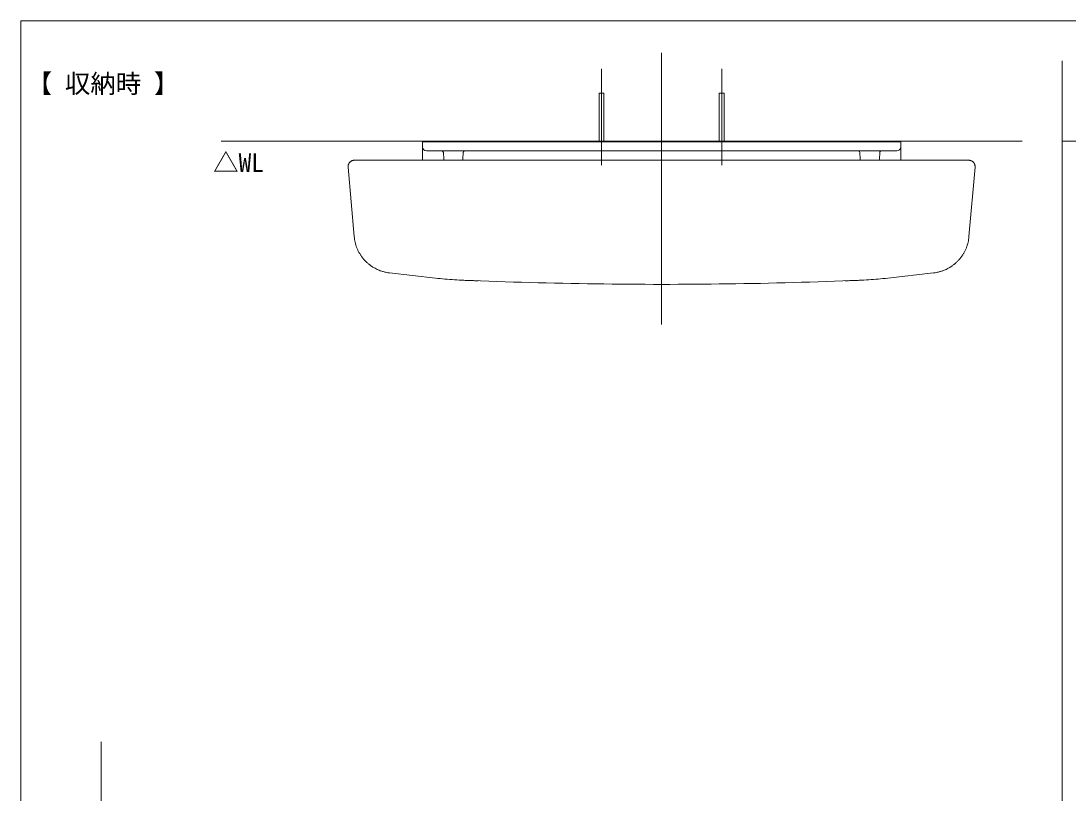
# Model space of a CAD drawing. Units: millimetres on the paper. Extents: x -203 to 203, y -143 to 143.
# Drawn here: x -198 to -67.2, y 41.6 to 138 of the extents above; entities that cross this region are included whole.
import ezdxf
from ezdxf.enums import TextEntityAlignment as Align

# ---------------------------------------------------------------- set-up
doc = ezdxf.new("R2010")
doc.units = ezdxf.units.MM
for name, color, linetype, lineweight in [('0-1_DIMENSION_LINES$02_DIMENSI', 1, 'Continuous', 20), ('0-4_DIMENSION_LINES$04_SUB_LIN', 4, 'Continuous', 18), ('0-5_DIMENSION_LINES$03_LINES', 7, 'Continuous', 18), ('0-6_DIMENSION_LINES$01_CENTER_', 7, 'Continuous', 20), ('0-7_WAKU_INVISIBLE', 7, 'Continuous', 18), ('0-8_図面_FORMAT$01_WAKU$OUT_LINE', 6, 'Continuous', 18)]:
    doc.layers.add(name, color=color, linetype=linetype, lineweight=lineweight)
doc.styles.add('ＭＳ ゴシック', font='')
doc.styles.get('ＭＳ ゴシック').set_extended_font_data('MS Gothic')

msp = doc.modelspace()

# ---------------------------------------------------------------- linework, layer by layer
at = {"layer": '0-4_DIMENSION_LINES$04_SUB_LIN'}
for p, q in [((-125.8, 123), (-125.8, 129)), ((-110.8, 123), (-110.8, 129))]:
    msp.add_line(p, q, dxfattribs=at)
for points in [[(-125.8, 129), (-125.2, 129), (-125.2, 123)], [(-110.8, 129), (-110.2, 129), (-110.2, 123)]]:
    msp.add_lwpolyline(points, dxfattribs=at)
at = {"layer": '0-5_DIMENSION_LINES$03_LINES'}
for p, q in [((-68, -107), (-68, 133)), ((-173, 123), (-73, 123)), ((-147.857, 120.61), (-147.857, 122.92)), ((-147.857, 122.92), (-88.143, 122.92)), ((-144.9, 123), (-91.1, 123)), ((-144.9, 122.92), (-144.9, 123)), ((-142.934, 123), (-143.534, 123)), ((-132.434, 123), (-133.034, 123)), ((-88.143, 120.61), (-88.143, 122.92)), ((-68, 123), (32, 123)), ((-88.644, 121.77), (-147.357, 121.77)), ((-89.655, 121.77), (-146.357, 121.77)), ((-142.566, 121.77), (-143.307, 121.77)), ((-92.705, 121.77), (-143.307, 121.77)), ((-92.006, 121.77), (-93.446, 121.77)), ((-90.566, 121.77), (-91.18, 121.77)), ((-152.922, 120.61), (-156.35, 120.61)), ((-147.617, 120.61), (-152.922, 120.61)), ((-147.42, 120.61), (-150.461, 120.61)), ((-141.017, 120.61), (-147.617, 120.61)), ((-140.953, 120.61), (-147.42, 120.61)), ((-145.246, 121.58), (-145.202, 120.744)), ((-142.766, 121.58), (-142.81, 120.744)), ((-141.017, 120.61), (-94.992, 120.61)), ((-140.953, 120.61), (-95.055, 120.61)), ((-95.055, 120.61), (-140.953, 120.61)), ((-118.004, 120.61), (-116.144, 120.61)), ((-95.055, 120.61), (-88.588, 120.61)), ((-94.992, 120.61), (-88.391, 120.61)), ((-93.246, 121.58), (-93.202, 120.744)), ((-90.766, 121.58), (-90.81, 120.744)), ((-88.588, 120.61), (-85.548, 120.61)), ((-88.391, 120.61), (-83.086, 120.61)), ((-85.548, 120.61), (-80.8, 120.61)), ((-85.548, 120.61), (-82.213, 120.61)), ((-83.086, 120.61), (-79.658, 120.61)), ((-82.213, 120.61), (-79.658, 120.61)), ((-156.388, 111.073), (-157.147, 119.741)), ((-79.62, 111.073), (-78.861, 119.741)), ((-156.388, 111.071), (-156.388, 111.073)), ((-156.388, 111.069), (-156.388, 111.071)), ((-79.621, 111.069), (-79.62, 111.071)), ((-79.62, 111.071), (-79.62, 111.073)), ((-146.243, 105.893), (-151.97, 106.541)), ((-89.765, 105.893), (-84.039, 106.541)), ((-188, 27.2), (-188, 48))]:
    msp.add_line(p, q, dxfattribs=at)
for points in [[(-91.1, 122.92), (-91.1, 123), (-91.1, 122.92)], [(-140.953, 120.61), (-147.42, 120.61), (-150.461, 120.61)], [(-95.055, 120.61), (-88.588, 120.61), (-85.548, 120.61)]]:
    msp.add_lwpolyline(points, dxfattribs=at)
for centre, radius, start, end in [((-147.357, 122.27), 0.5, 180, 270), ((-145.446, 121.57), 0.2, 3, 90), ((-142.567, 121.57), 0.199, 162.33181, 176.90025), ((-142.563, 121.568), 0.203, 148.14835, 162.37386), ((-142.567, 121.571), 0.198, 133.56114, 148.18927), ((-142.568, 121.571), 0.198, 118.81096, 133.43906), ((-142.565, 121.567), 0.203, 104.6268, 118.85187), ((-142.566, 121.571), 0.199, 90.10133, 104.66886), ((-93.446, 121.57), 0.2, 3, 90), ((-90.567, 121.57), 0.199, 162.31705, 176.8745), ((-90.563, 121.568), 0.204, 148.14258, 162.35909), ((-90.567, 121.571), 0.198, 133.5633, 148.18343), ((-90.567, 121.571), 0.198, 118.82007, 133.44162), ((-90.565, 121.567), 0.203, 104.6354, 118.86111), ((-90.566, 121.571), 0.199, 90.10196, 104.67733), ((-88.644, 122.27), 0.5, 270, 0), ((-156.351, 119.812), 0.798, 137.50944, 145.44855), ((-156.352, 119.812), 0.798, 129.54425, 137.48315), ((-156.347, 119.806), 0.805, 121.68789, 129.55304), ((-156.35, 119.812), 0.798, 113.76122, 121.69669), ((-156.351, 119.812), 0.798, 105.79669, 113.73522), ((-156.349, 119.805), 0.805, 97.94292, 105.80519), ((-156.349, 119.811), 0.799, 90.02453, 97.95149), ((-144.703, 120.77), 0.5, 183, 198.60488), ((-143.309, 120.77), 0.5, 341.39512, 357), ((-92.703, 120.77), 0.5, 183, 198.60488), ((-91.309, 120.77), 0.5, 341.39512, 357), ((-79.659, 119.811), 0.799, 82.04851, 89.97547), ((-79.66, 119.805), 0.805, 74.19481, 82.05708), ((-79.657, 119.812), 0.798, 66.26478, 74.20331), ((-79.658, 119.812), 0.798, 58.30331, 66.23878), ((-79.661, 119.806), 0.805, 50.44696, 58.31211), ((-79.657, 119.812), 0.798, 42.51685, 50.45575), ((-79.657, 119.812), 0.798, 34.55145, 42.49056), ((-156.351, 119.81), 0.799, 177.04843, 184.97714), ((-156.345, 119.81), 0.805, 169.19281, 177.057), ((-156.352, 119.811), 0.797, 161.26062, 169.20132), ((-156.352, 119.811), 0.798, 153.29713, 161.23451), ((-156.345, 119.808), 0.805, 145.43975, 153.30593), ((-79.663, 119.808), 0.805, 26.69407, 34.56025), ((-79.656, 119.811), 0.798, 18.76549, 26.70287), ((-79.656, 119.811), 0.797, 10.79868, 18.73938), ((-79.664, 119.81), 0.805, 2.943, 10.80719), ((-79.657, 119.81), 0.799, 355.02286, 2.95157), ((-151.409, 111.509), 4.999, 185.06073, 189.15421), ((-151.398, 111.511), 5.01, 189.15292, 193.23743), ((-151.412, 111.508), 4.995, 193.23616, 197.33229), ((-151.412, 111.508), 4.995, 197.33645, 201.50773), ((-84.596, 111.508), 4.995, 338.49227, 342.66355), ((-84.596, 111.508), 4.995, 342.66771, 346.76384), ((-84.61, 111.511), 5.01, 346.76257, 350.84708), ((-84.599, 111.509), 4.999, 350.84579, 354.93927), ((-151.398, 111.513), 5.01, 201.50638, 205.66528), ((-151.408, 111.508), 4.999, 205.66393, 209.83217), ((-151.411, 111.507), 4.995, 209.83659, 211.77344), ((-151.402, 111.512), 5.006, 211.77329, 213.70597), ((-151.398, 111.515), 5.011, 213.70582, 215.63668), ((-151.413, 111.505), 4.993, 215.63937, 218.10711), ((-84.595, 111.505), 4.993, 321.89289, 324.36063), ((-84.61, 111.515), 5.011, 324.36332, 326.29418), ((-84.606, 111.512), 5.006, 326.29403, 328.22671), ((-84.597, 111.507), 4.995, 328.22656, 330.16341), ((-84.6, 111.508), 4.999, 330.16783, 334.33607), ((-84.61, 111.513), 5.01, 334.33472, 338.49362), ((-151.408, 111.509), 5, 218.10683, 220.57119), ((-151.409, 111.508), 4.998, 220.57091, 223.03643), ((-151.414, 111.504), 4.992, 223.03809, 225.0659), ((-151.405, 111.512), 5.004, 225.06574, 227.08843), ((-151.4, 111.517), 5.011, 227.08828, 229.10835), ((-151.417, 111.498), 4.986, 229.10877, 230.94474), ((-151.411, 111.506), 4.995, 230.94462, 232.77694), ((-151.408, 111.51), 5, 232.77682, 234.60735), ((-151.394, 111.529), 5.024, 234.60705, 236.37231), ((-151.402, 111.517), 5.01, 236.3722, 238.14265), ((-151.412, 111.501), 4.99, 238.14255, 239.91994), ((-84.596, 111.501), 4.99, 300.08006, 301.85745), ((-84.606, 111.517), 5.01, 301.85735, 303.6278), ((-84.614, 111.529), 5.024, 303.62769, 305.39295), ((-84.601, 111.51), 5, 305.39265, 307.22318), ((-84.598, 111.506), 4.995, 307.22306, 309.05538), ((-84.591, 111.498), 4.986, 309.05526, 310.89123), ((-84.608, 111.517), 5.011, 310.89165, 312.91172), ((-84.603, 111.512), 5.004, 312.91157, 314.93426), ((-84.594, 111.504), 4.992, 314.9341, 316.96191), ((-84.599, 111.508), 4.998, 316.96357, 319.42909), ((-84.601, 111.509), 5, 319.42881, 321.89317), ((-151.399, 111.522), 5.015, 239.91788, 243.19266), ((-151.406, 111.509), 5, 243.19204, 246.47654), ((-151.418, 111.482), 4.971, 246.47596, 249.78009), ((-151.408, 111.511), 5.001, 249.78471, 254.37265), ((-151.404, 111.524), 5.015, 254.37084, 258.94641), ((-151.407, 111.506), 4.997, 258.94461, 263.53685), ((-84.601, 111.506), 4.997, 276.46315, 281.05539), ((-84.604, 111.524), 5.015, 281.05359, 285.62916), ((-84.601, 111.511), 5.001, 285.62735, 290.21529), ((-84.59, 111.482), 4.971, 290.21991, 293.52404), ((-84.602, 111.509), 5, 293.52346, 296.80796), ((-84.609, 111.522), 5.015, 296.80734, 300.08212), ((-140.622, 155.574), 49.998, 263.54392, 264.91042), ((-140.621, 155.584), 50.008, 264.91037, 266.2766), ((-140.622, 155.565), 49.99, 266.27655, 267.64328), ((-118.008, 705.046), 599.935, 267.64331, 269.21468), ((-118.004, 705.115), 600.005, 267.64321, 267.69942), ((-118.004, 705.116), 600.005, 267.69942, 267.75563), ((-118.004, 705.115), 600.005, 267.75563, 267.81184), ((-118.004, 705.269), 600.158, 269.21461, 270.78539), ((-118, 705.045), 599.935, 270.78532, 272.35669), ((-118.004, 705.115), 600.005, 272.18816, 272.24437), ((-118.004, 705.116), 600.005, 272.24437, 272.30058), ((-118.004, 705.115), 600.005, 272.30058, 272.35679), ((-95.386, 155.565), 49.99, 272.35672, 273.72345), ((-95.388, 155.584), 50.008, 273.7234, 275.08963), ((-95.387, 155.574), 49.998, 275.08958, 276.45608)]:
    msp.add_arc(centre, radius, start, end, dxfattribs=at)
at = {"layer": '0-6_DIMENSION_LINES$01_CENTER_'}
for p, q in [((-118.004, 100.11), (-118.004, 134)), ((-125.5, 132), (-125.5, 120)), ((-110.5, 132), (-110.5, 120))]:
    msp.add_line(p, q, dxfattribs=at)
at = {"layer": '0-7_WAKU_INVISIBLE'}
for p, q in [((-198, 138), (-198, -138)), ((198, 138), (-198, 138))]:
    msp.add_line(p, q, dxfattribs=at)
at = {"layer": '0-8_図面_FORMAT$01_WAKU$OUT_LINE'}
msp.add_lwpolyline([(-198, -138), (198, -138), (198, 138), (-198, 138)], close=True, dxfattribs=at)

# ---------------------------------------------------------------- texts
at = {"layer": '0-1_DIMENSION_LINES$02_DIMENSI', "color": 7, "style": 'ＭＳ ゴシック'}
for s, p in [('【 収納時 】', (-197.272, 128.311)), ('△WL', (-173.998, 118.456))]:
    msp.add_text(s, height=2.328, dxfattribs=at).set_placement(p, align=Align.BOTTOM_LEFT)

doc.saveas('drawing.dxf')
